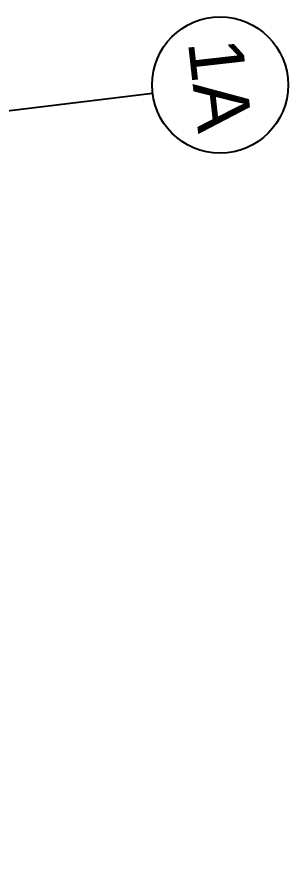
# Model space of a CAD drawing. Header units: inches. Extents: x 400392 to 401495, y 4543971 to 4544133.
# Drawn here: x 400478.21 to 400480.2, y 4544093.76 to 4544099.95 of the extents above; entities that cross this region are included whole.
import ezdxf
from ezdxf.enums import TextEntityAlignment as Align

# ---------------------------------------------------------------- set-up
doc = ezdxf.new("R2010")
doc.units = ezdxf.units.IN
doc.header["$MEASUREMENT"] = 0
doc.linetypes.add('AKS', pattern=[3, 2.5, -0.25, 0, -0.25])
for name, color, linetype in [('aks prota', 2, 'AKS'), ('caks prota', 4, 'Continuous'), ('st-s_level (kot)', 6, 'Continuous'), ('taks prota', 7, 'Continuous')]:
    doc.layers.add(name, color=color, linetype=linetype)
doc.styles.add('OLCU', font='romanstw.shx')
doc.styles.add('TAKS', font='Arial Unicode.ttf')

# ---------------------------------------------------------------- blocks, each defined once
blk = doc.blocks.new('A$C1a5ef8c2')
at = {"layer": 'aks prota', "ltscale": 10}
blk.add_line((41.2557, 119.1369), (87.6151, 124.7667), dxfattribs=at)
blk.add_line((41.2557, 119.1369), (87.6151, 124.7667), dxfattribs=at)
blk.add_line((41.2557, 119.1369), (87.6151, 124.7667), dxfattribs=at)
blk.add_line((41.2557, 119.1369), (87.6151, 124.7667), dxfattribs=at)
blk.add_line((41.2557, 119.1369), (87.6151, 124.7667), dxfattribs=at)
blk.add_line((41.2557, 119.1369), (87.6151, 124.7667), dxfattribs=at)
blk.add_line((41.2557, 119.1369), (87.6151, 124.7667), dxfattribs=at)
at = {"layer": 'caks prota', "ltscale": 0.05}
blk.add_circle((88.1114, 124.827), 0.5, dxfattribs=at)
blk.add_circle((88.1114, 124.827), 0.5, dxfattribs=at)
blk.add_circle((88.1114, 124.827), 0.5, dxfattribs=at)
blk.add_circle((88.1114, 124.827), 0.5, dxfattribs=at)
blk.add_circle((88.1114, 124.827), 0.5, dxfattribs=at)
blk.add_circle((88.1114, 124.827), 0.5, dxfattribs=at)
blk.add_circle((88.1114, 124.827), 0.5, dxfattribs=at)
at = {"layer": 'st-s_level (kot)', "color": 6, "style": 'OLCU', "width": 0.8}
for tag, p, rotation in [('D=60', (41.417, 99.58), 312.92399), ('D=60', (34.9138, 96.8807), 312.92399), ('D=60', (41.724, 89.5581), 312.92399), ('D=60', (74.0724, 82.3654), 276.92399), ('D=90', (58.4517, 80.8935), 312.92399), ('D=60', (82.07, 73.7683), 276.92399), ('D=60', (66.1695, 72.6971), 312.92399), ('D=60', (59.5286, 70.1463), 312.92399), ('D=60', (74.283, 63.9141), 312.92399), ('D=60', (67.5232, 61.5504), 312.92399), ('D=60', (81.9052, 55.7777), 312.92399), ('D=60', (75.5177, 52.9544), 312.92399), ('D=60', (83.5123, 44.3585), 312.92399), ('D=60', (93.8675, 42.9534), 312.92399), ('D=60', (102.2344, 34.1872), 312.92399), ('D=60', (95.2184, 31.8097), 312.92399), ('D=60', (99.2876, 27.6643), 312.92399), ('+22.51', (112.2287, 23.9348), 312.92399), ('+20.81', (108.552, 21.4997), 312.92399), ('D=80', (97.1167, 17.5258), 312.92399)]:
    blk.add_attdef(tag, p, '', height=0.2, rotation=rotation, dxfattribs=at)
at = {"layer": 'taks prota', "style": 'TAKS'}
blk.add_text('1A', height=0.4, rotation=276.42916, dxfattribs=at).set_placement((88.1114, 124.827), align=Align.MIDDLE_CENTER)
blk.add_text('1A', height=0.4, rotation=276.42916, dxfattribs=at).set_placement((88.1114, 124.827), align=Align.MIDDLE_CENTER)
blk.add_text('1A', height=0.4, rotation=276.42916, dxfattribs=at).set_placement((88.1114, 124.827), align=Align.MIDDLE_CENTER)
blk.add_text('1A', height=0.4, rotation=276.42916, dxfattribs=at).set_placement((88.1114, 124.827), align=Align.MIDDLE_CENTER)
blk.add_text('1A', height=0.4, rotation=276.42916, dxfattribs=at).set_placement((88.1114, 124.827), align=Align.MIDDLE_CENTER)
blk.add_text('1A', height=0.4, rotation=276.42916, dxfattribs=at).set_placement((88.1114, 124.827), align=Align.MIDDLE_CENTER)
blk.add_text('1A', height=0.4, rotation=276.42916, dxfattribs=at).set_placement((88.1114, 124.827), align=Align.MIDDLE_CENTER)

msp = doc.modelspace()

# ---------------------------------------------------------------- linework, layer by layer
at = {"layer": 'aks prota', "ltscale": 10}
msp.add_line((400432.848, 4544093.757), (400479.2074, 4544099.3869), dxfattribs=at)
msp.add_line((400432.848, 4544093.757), (400479.2074, 4544099.3869), dxfattribs=at)
msp.add_line((400432.848, 4544093.757), (400479.2074, 4544099.3869), dxfattribs=at)
msp.add_line((400432.848, 4544093.757), (400479.2074, 4544099.3869), dxfattribs=at)
msp.add_line((400432.848, 4544093.757), (400479.2074, 4544099.3869), dxfattribs=at)
msp.add_line((400432.848, 4544093.757), (400479.2074, 4544099.3869), dxfattribs=at)
msp.add_line((400432.848, 4544093.757), (400479.2074, 4544099.3869), dxfattribs=at)
at = {"layer": 'caks prota', "ltscale": 0.05}
msp.add_circle((400479.7037, 4544099.4471), 0.5, dxfattribs=at)
msp.add_circle((400479.7037, 4544099.4471), 0.5, dxfattribs=at)
msp.add_circle((400479.7037, 4544099.4471), 0.5, dxfattribs=at)
msp.add_circle((400479.7037, 4544099.4471), 0.5, dxfattribs=at)
msp.add_circle((400479.7037, 4544099.4471), 0.5, dxfattribs=at)
msp.add_circle((400479.7037, 4544099.4471), 0.5, dxfattribs=at)
msp.add_circle((400479.7037, 4544099.4471), 0.5, dxfattribs=at)

# ---------------------------------------------------------------- block references
msp.add_blockref('A$C1a5ef8c2', (400391.5923, 4543974.6201))

# ---------------------------------------------------------------- texts
at = {"layer": 'taks prota', "style": 'TAKS'}
msp.add_text('1A', height=0.4, rotation=276.42916, dxfattribs=at).set_placement((400479.7037, 4544099.4471), align=Align.MIDDLE_CENTER)
msp.add_text('1A', height=0.4, rotation=276.42916, dxfattribs=at).set_placement((400479.7037, 4544099.4471), align=Align.MIDDLE_CENTER)
msp.add_text('1A', height=0.4, rotation=276.42916, dxfattribs=at).set_placement((400479.7037, 4544099.4471), align=Align.MIDDLE_CENTER)
msp.add_text('1A', height=0.4, rotation=276.42916, dxfattribs=at).set_placement((400479.7037, 4544099.4471), align=Align.MIDDLE_CENTER)
msp.add_text('1A', height=0.4, rotation=276.42916, dxfattribs=at).set_placement((400479.7037, 4544099.4471), align=Align.MIDDLE_CENTER)
msp.add_text('1A', height=0.4, rotation=276.42916, dxfattribs=at).set_placement((400479.7037, 4544099.4471), align=Align.MIDDLE_CENTER)
msp.add_text('1A', height=0.4, rotation=276.42916, dxfattribs=at).set_placement((400479.7037, 4544099.4471), align=Align.MIDDLE_CENTER)

doc.saveas('drawing.dxf')
